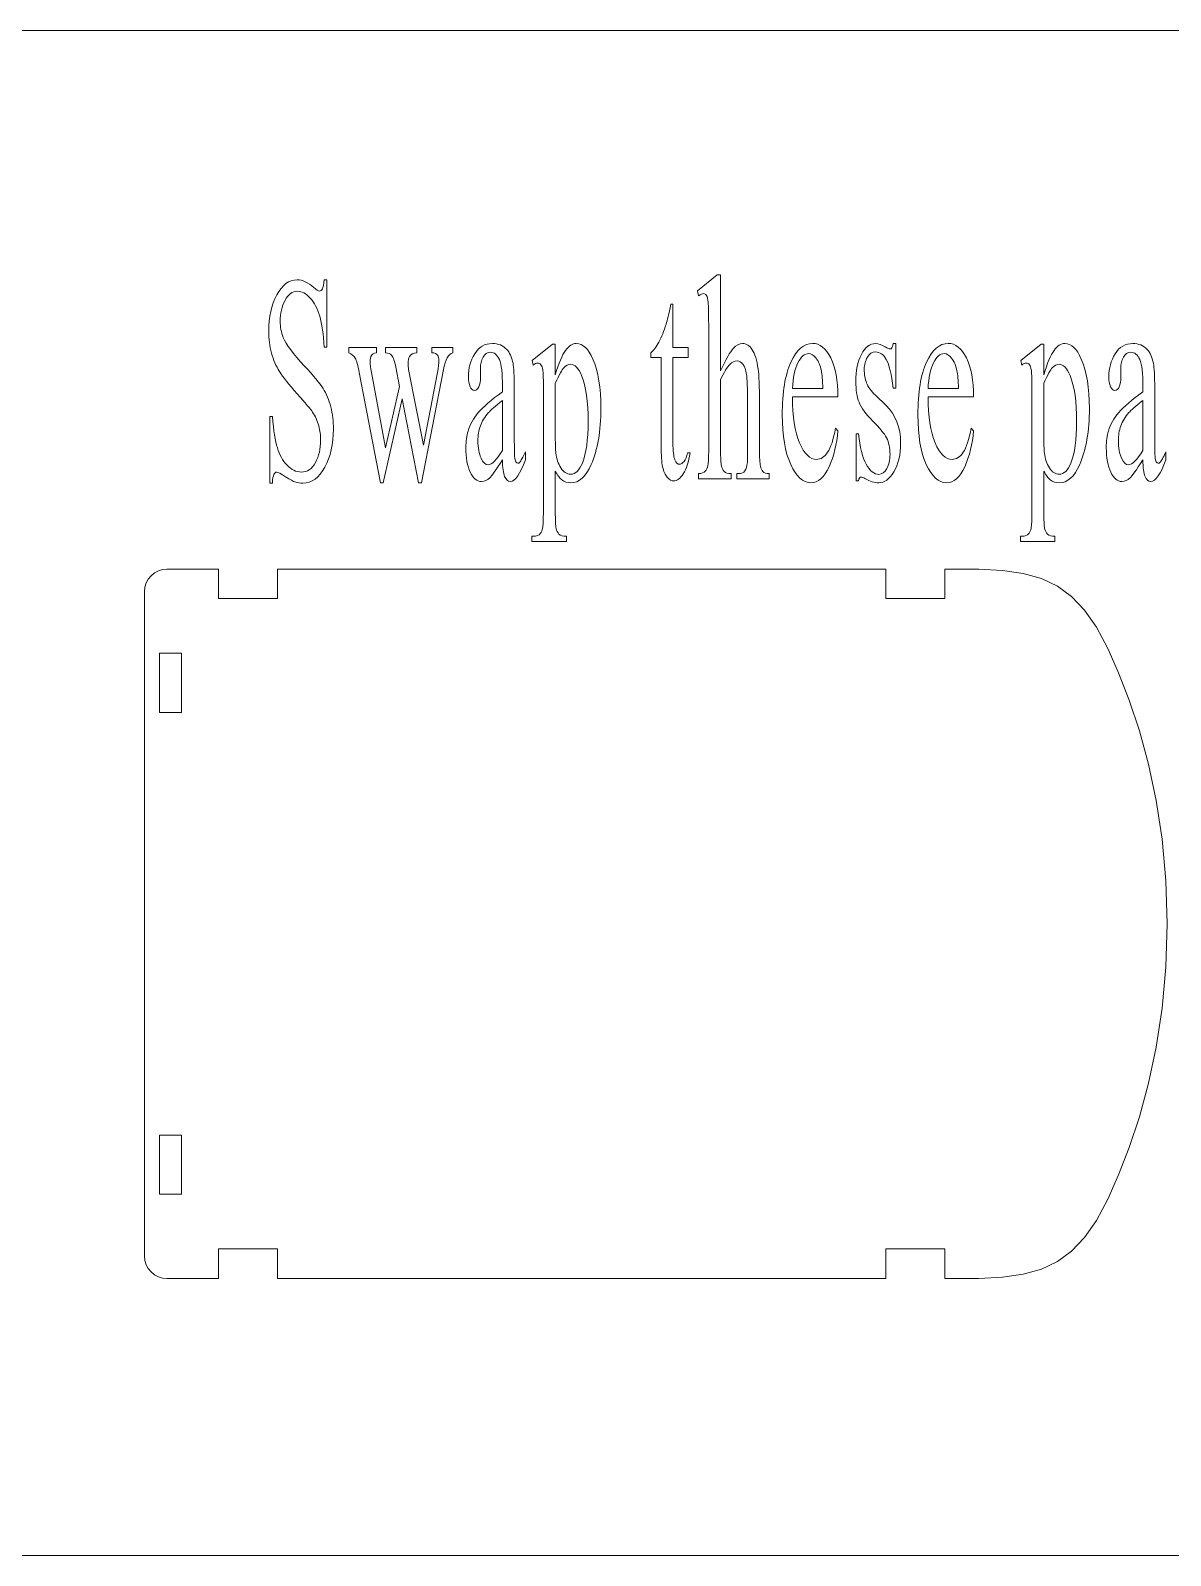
# Model space of a CAD drawing. Header units: millimetres. Extents: x -516 to 519, y -297 to 340.
# Drawn here: x 42.5 to 196.8, y 42.9 to 249.4 of the extents above; entities that cross this region are included whole.
import ezdxf

# ---------------------------------------------------------------- set-up
doc = ezdxf.new("R2010")
doc.units = ezdxf.units.MM
doc.header["$MEASUREMENT"] = 0
doc.layers.add('layer 1', color=7, linetype='Continuous')

msp = doc.modelspace()

# ---------------------------------------------------------------- linework, layer by layer
at = {"layer": 'layer 1', "color": 242, "lineweight": 18}
for points, knots in [([(-18.9439, 249.3798), (-18.9439, 249.3798), (506.06, 249.3798), (506.06, 249.3798), (506.06, 249.3798), (506.06, 42.8579), (506.06, 42.8579), (506.06, 42.8579), (-18.9439, 42.8579), (-18.9439, 42.8579), (-18.9439, 42.8579), (-18.9439, 249.3798), (-18.9439, 249.3798)], [0, 0, 0, 0, 0.25, 0.25, 0.25, 0.5, 0.5, 0.5, 0.75, 0.75, 0.75, 1, 1, 1, 1]), ([(75.2237, 197.1011), (75.3921, 195.2102), (75.6187, 193.7953), (75.9037, 192.8563), (76.1886, 191.9174), (76.6241, 191.137), (77.2102, 190.5154), (77.7962, 189.8937), (78.4389, 189.5829), (79.1383, 189.5829), (79.9477, 189.5829), (80.5872, 190.0103), (81.0567, 190.8651), (81.5262, 191.7198), (81.7609, 192.7301), (81.7609, 193.8957), (81.7609, 194.5432), (81.6719, 195.1973), (81.4938, 195.8578), (81.3157, 196.5183), (81.0389, 197.1335), (80.6633, 197.7033), (80.4107, 198.0919), (79.7211, 198.9175), (78.5943, 200.1803), (77.4675, 201.443), (76.6662, 202.45), (76.1902, 203.2012), (75.7143, 203.9523), (75.3532, 204.7812), (75.1072, 205.6878), (74.8611, 206.5944), (74.7381, 207.5917), (74.7381, 208.6796), (74.7381, 210.5705), (75.1007, 212.1991), (75.826, 213.5655), (76.5512, 214.9318), (77.474, 215.615), (78.5943, 215.615), (79.2937, 215.615), (80.0352, 215.2718), (80.8187, 214.5854), (81.1813, 214.2616), (81.4371, 214.0997), (81.5861, 214.0997), (81.7544, 214.0997), (81.892, 214.2001), (81.9989, 214.4008), (82.1057, 214.6015), (82.1916, 215.0063), (82.2563, 215.615)], [0, 0, 0, 0, 0.05882353, 0.05882353, 0.05882353, 0.11764706, 0.11764706, 0.11764706, 0.17647059, 0.17647059, 0.17647059, 0.23529412, 0.23529412, 0.23529412, 0.29411765, 0.29411765, 0.29411765, 0.35294118, 0.35294118, 0.35294118, 0.41176471, 0.41176471, 0.41176471, 0.47058824, 0.47058824, 0.47058824, 0.52941176, 0.52941176, 0.52941176, 0.58823529, 0.58823529, 0.58823529, 0.64705882, 0.64705882, 0.64705882, 0.70588235, 0.70588235, 0.70588235, 0.76470588, 0.76470588, 0.76470588, 0.82352941, 0.82352941, 0.82352941, 0.88235294, 0.88235294, 0.88235294, 0.94117647, 0.94117647, 0.94117647, 1, 1, 1, 1]), ([(82.6157, 215.615), (82.6157, 215.615), (82.6157, 206.5037), (82.6157, 206.5037), (82.6157, 206.5037), (82.2563, 206.5037), (82.2563, 206.5037)], [0, 0, 0, 0, 0.5, 0.5, 0.5, 1, 1, 1, 1]), ([(132.9393, 213.4392), (132.9393, 213.4392), (132.8033, 214.1191), (132.8033, 214.1191), (132.8033, 214.1191), (135.4648, 216.2949), (135.4648, 216.2949), (135.4648, 216.2949), (135.9116, 216.2949), (135.9116, 216.2949)], [0, 0, 0, 0, 0.33333333, 0.33333333, 0.33333333, 0.66666667, 0.66666667, 0.66666667, 1, 1, 1, 1]), ([(82.2563, 206.5037), (82.1397, 208.2522), (81.9309, 209.6445), (81.6298, 210.6806), (81.3287, 211.7167), (80.8996, 212.5391), (80.3427, 213.1478), (79.7858, 213.7565), (79.2095, 214.0608), (78.6138, 214.0608), (77.9403, 214.0608), (77.3834, 213.6496), (76.943, 212.8272), (76.5027, 212.0048), (76.2825, 211.0691), (76.2825, 210.0201), (76.2825, 209.2171), (76.4217, 208.4853), (76.7002, 207.8248), (77.1017, 206.8535), (78.0568, 205.5583), (79.5657, 203.9394), (80.796, 202.6184), (81.6362, 201.6049), (82.0863, 200.8991), (82.5364, 200.1932), (82.8828, 199.3611), (83.1256, 198.4027), (83.3685, 197.4443), (83.4899, 196.4406), (83.4899, 195.3915), (83.4899, 193.397), (83.103, 191.6778), (82.3291, 190.2337), (81.5553, 188.7896), (80.5597, 188.0676), (79.3422, 188.0676), (78.9602, 188.0676), (78.6008, 188.1259), (78.264, 188.2424), (78.0633, 188.3072), (77.6472, 188.5435), (77.0159, 188.9515), (76.3845, 189.3595), (75.9846, 189.5635), (75.8163, 189.5635), (75.6544, 189.5635), (75.5265, 189.4663), (75.4326, 189.2721), (75.3387, 189.0778), (75.2691, 188.6763), (75.2237, 188.0676)], [0, 0, 0, 0, 0.05882353, 0.05882353, 0.05882353, 0.11764706, 0.11764706, 0.11764706, 0.17647059, 0.17647059, 0.17647059, 0.23529412, 0.23529412, 0.23529412, 0.29411765, 0.29411765, 0.29411765, 0.35294118, 0.35294118, 0.35294118, 0.41176471, 0.41176471, 0.41176471, 0.47058824, 0.47058824, 0.47058824, 0.52941176, 0.52941176, 0.52941176, 0.58823529, 0.58823529, 0.58823529, 0.64705882, 0.64705882, 0.64705882, 0.70588235, 0.70588235, 0.70588235, 0.76470588, 0.76470588, 0.76470588, 0.82352941, 0.82352941, 0.82352941, 0.88235294, 0.88235294, 0.88235294, 0.94117647, 0.94117647, 0.94117647, 1, 1, 1, 1]), ([(134.2992, 208.7961), (134.2992, 210.8295), (134.2749, 212.0793), (134.2263, 212.5456), (134.1778, 213.0118), (134.1033, 213.3291), (134.0029, 213.4975), (133.9025, 213.6658), (133.7682, 213.75), (133.5998, 213.75), (133.4638, 213.75), (133.2436, 213.6464), (132.9393, 213.4392)], [0, 0, 0, 0, 0.25, 0.25, 0.25, 0.5, 0.5, 0.5, 0.75, 0.75, 0.75, 1, 1, 1, 1]), ([(126.4491, 205.7461), (126.8053, 206.031), (127.1696, 206.5135), (127.5419, 207.1934), (127.9142, 207.8734), (128.2461, 208.6796), (128.5375, 209.6121), (128.6865, 210.1042), (128.8937, 211.0043), (129.1592, 212.3124)], [0, 0, 0, 0, 0.33333333, 0.33333333, 0.33333333, 0.66666667, 0.66666667, 0.66666667, 1, 1, 1, 1]), ([(129.4603, 212.3124), (129.4603, 212.3124), (129.4603, 206.4649), (129.4603, 206.4649), (129.4603, 206.4649), (131.539, 206.4649), (131.539, 206.4649), (131.539, 206.4649), (131.539, 205.105), (131.539, 205.105), (131.539, 205.105), (129.4603, 205.105), (129.4603, 205.105), (129.4603, 205.105), (129.4603, 193.5654), (129.4603, 193.5654)], [0, 0, 0, 0, 0.2, 0.2, 0.2, 0.4, 0.4, 0.4, 0.6, 0.6, 0.6, 0.8, 0.8, 0.8, 1, 1, 1, 1]), ([(103.4056, 202.5018), (103.4056, 201.9061), (103.3296, 201.4463), (103.1774, 201.1225), (103.0252, 200.7987), (102.8261, 200.6368), (102.58, 200.6368), (102.3404, 200.6368), (102.1445, 200.8052), (101.9923, 201.1419), (101.8401, 201.4786), (101.7641, 201.9384), (101.7641, 202.5212), (101.7641, 203.6351), (102.049, 204.6582), (102.6189, 205.5907), (103.1887, 206.5232), (103.9885, 206.9894), (105.0181, 206.9894), (105.8081, 206.9894), (106.4557, 206.7239), (106.9608, 206.1929), (107.3428, 205.7914), (107.6245, 205.1633), (107.8059, 204.3085), (107.9224, 203.7516), (107.9807, 202.6119), (107.9807, 200.8894)], [0, 0, 0, 0, 0.11111111, 0.11111111, 0.11111111, 0.22222222, 0.22222222, 0.22222222, 0.33333333, 0.33333333, 0.33333333, 0.44444444, 0.44444444, 0.44444444, 0.55555556, 0.55555556, 0.55555556, 0.66666667, 0.66666667, 0.66666667, 0.77777778, 0.77777778, 0.77777778, 0.88888889, 0.88888889, 0.88888889, 1, 1, 1, 1]), ([(110.4203, 204.6971), (110.4203, 204.6971), (113.1595, 206.9117), (113.1595, 206.9117), (113.1595, 206.9117), (113.5287, 206.9117), (113.5287, 206.9117), (113.5287, 206.9117), (113.5287, 202.7544), (113.5287, 202.7544)], [0, 0, 0, 0, 0.33333333, 0.33333333, 0.33333333, 0.66666667, 0.66666667, 0.66666667, 1, 1, 1, 1]), ([(113.5287, 202.7544), (113.9884, 204.3215), (114.4498, 205.4191), (114.9128, 206.0472), (115.3758, 206.6754), (115.8631, 206.9894), (116.3747, 206.9894), (117.2683, 206.9894), (118.013, 206.2901), (118.6088, 204.8913), (119.3405, 203.1817), (119.7064, 200.9541), (119.7064, 198.2085), (119.7064, 195.139), (119.2661, 192.6005), (118.3854, 190.5931), (117.6601, 188.9483), (116.7471, 188.1259), (115.6462, 188.1259), (115.167, 188.1259), (114.7526, 188.2619), (114.4028, 188.5338), (114.1438, 188.7281), (113.8524, 189.1166), (113.5287, 189.6995)], [0, 0, 0, 0, 0.125, 0.125, 0.125, 0.25, 0.25, 0.25, 0.375, 0.375, 0.375, 0.5, 0.5, 0.5, 0.625, 0.625, 0.625, 0.75, 0.75, 0.75, 0.875, 0.875, 0.875, 1, 1, 1, 1]), ([(135.9116, 203.2789), (136.6304, 204.859), (137.2003, 205.8724), (137.6212, 206.3192), (138.0421, 206.766), (138.463, 206.9894), (138.8839, 206.9894), (139.389, 206.9894), (139.8229, 206.711), (140.1855, 206.1541), (140.5482, 205.5972), (140.8169, 204.723), (140.9917, 203.5314), (141.1148, 202.7026), (141.1763, 201.1872), (141.1763, 198.9855)], [0, 0, 0, 0, 0.2, 0.2, 0.2, 0.4, 0.4, 0.4, 0.6, 0.6, 0.6, 0.8, 0.8, 0.8, 1, 1, 1, 1]), ([(151.785, 195.1584), (151.649, 193.3841), (151.254, 191.7684), (150.5999, 190.3114), (149.9459, 188.8544), (149.1267, 188.1259), (148.1424, 188.1259), (147.0739, 188.1259), (146.1593, 188.958), (145.3984, 190.6222), (144.6375, 192.2865), (144.2571, 194.5238), (144.2571, 197.3342), (144.2571, 200.3778), (144.6472, 202.7511), (145.4275, 204.4542), (146.2078, 206.1573), (147.1873, 207.0089), (148.3659, 207.0089), (149.3631, 207.0089), (150.1823, 206.3516), (150.8233, 205.037), (151.4644, 203.7225), (151.785, 201.9643), (151.785, 199.7626)], [0, 0, 0, 0, 0.125, 0.125, 0.125, 0.25, 0.25, 0.25, 0.375, 0.375, 0.375, 0.5, 0.5, 0.5, 0.625, 0.625, 0.625, 0.75, 0.75, 0.75, 0.875, 0.875, 0.875, 1, 1, 1, 1]), ([(154.5743, 194.7505), (154.7556, 192.9373), (155.1021, 191.5709), (155.6136, 190.6514), (156.1252, 189.7318), (156.6983, 189.2721), (157.3329, 189.2721), (157.7798, 189.2721), (158.144, 189.5343), (158.4257, 190.0588), (158.7074, 190.5834), (158.8482, 191.2147), (158.8482, 191.953), (158.8482, 192.8466), (158.6912, 193.5978), (158.3771, 194.2065), (158.0631, 194.8152), (157.4365, 195.5858), (156.4976, 196.5183), (155.5586, 197.4508), (154.9434, 198.2926), (154.652, 199.0438), (154.3606, 199.782), (154.2149, 200.7145), (154.2149, 201.8413), (154.2149, 203.3048), (154.4658, 204.5287), (154.9677, 205.513), (155.4696, 206.4973), (156.1187, 206.9894), (156.9152, 206.9894), (157.265, 206.9894), (157.6891, 206.8405), (158.1877, 206.5426), (158.518, 206.3483), (158.7382, 206.2512), (158.8482, 206.2512), (158.9518, 206.2512), (159.0328, 206.2965), (159.0911, 206.3872), (159.1494, 206.4778), (159.2173, 206.6786), (159.2951, 206.9894)], [0, 0, 0, 0, 0.07142857, 0.07142857, 0.07142857, 0.14285714, 0.14285714, 0.14285714, 0.21428571, 0.21428571, 0.21428571, 0.28571429, 0.28571429, 0.28571429, 0.35714286, 0.35714286, 0.35714286, 0.42857143, 0.42857143, 0.42857143, 0.5, 0.5, 0.5, 0.57142857, 0.57142857, 0.57142857, 0.64285714, 0.64285714, 0.64285714, 0.71428571, 0.71428571, 0.71428571, 0.78571429, 0.78571429, 0.78571429, 0.85714286, 0.85714286, 0.85714286, 0.92857143, 0.92857143, 0.92857143, 1, 1, 1, 1]), ([(159.6156, 206.9894), (159.6156, 206.9894), (159.6156, 200.9282), (159.6156, 200.9282), (159.6156, 200.9282), (159.2951, 200.9282), (159.2951, 200.9282)], [0, 0, 0, 0, 0.5, 0.5, 0.5, 1, 1, 1, 1]), ([(170.1466, 195.1584), (170.0106, 193.3841), (169.6156, 191.7684), (168.9615, 190.3114), (168.3075, 188.8544), (167.4883, 188.1259), (166.504, 188.1259), (165.4355, 188.1259), (164.5209, 188.958), (163.7599, 190.6222), (162.9991, 192.2865), (162.6186, 194.5238), (162.6186, 197.3342), (162.6186, 200.3778), (163.0088, 202.7511), (163.7891, 204.4542), (164.5694, 206.1573), (165.5488, 207.0089), (166.7274, 207.0089), (167.7247, 207.0089), (168.5438, 206.3516), (169.1849, 205.037), (169.826, 203.7225), (170.1466, 201.9643), (170.1466, 199.7626)], [0, 0, 0, 0, 0.125, 0.125, 0.125, 0.25, 0.25, 0.25, 0.375, 0.375, 0.375, 0.5, 0.5, 0.5, 0.625, 0.625, 0.625, 0.75, 0.75, 0.75, 0.875, 0.875, 0.875, 1, 1, 1, 1]), ([(176.559, 204.6971), (176.559, 204.6971), (179.2982, 206.9117), (179.2982, 206.9117), (179.2982, 206.9117), (179.6673, 206.9117), (179.6673, 206.9117), (179.6673, 206.9117), (179.6673, 202.7544), (179.6673, 202.7544)], [0, 0, 0, 0, 0.33333333, 0.33333333, 0.33333333, 0.66666667, 0.66666667, 0.66666667, 1, 1, 1, 1]), ([(179.6673, 202.7544), (180.1271, 204.3215), (180.5885, 205.4191), (181.0515, 206.0472), (181.5145, 206.6754), (182.0018, 206.9894), (182.5134, 206.9894), (183.407, 206.9894), (184.1517, 206.2901), (184.7475, 204.8913), (185.4792, 203.1817), (185.8451, 200.9541), (185.8451, 198.2085), (185.8451, 195.139), (185.4048, 192.6005), (184.5241, 190.5931), (183.7988, 188.9483), (182.8857, 188.1259), (181.7849, 188.1259), (181.3057, 188.1259), (180.8912, 188.2619), (180.5416, 188.5338), (180.2825, 188.7281), (179.9911, 189.1166), (179.6673, 189.6995)], [0, 0, 0, 0, 0.125, 0.125, 0.125, 0.25, 0.25, 0.25, 0.375, 0.375, 0.375, 0.5, 0.5, 0.5, 0.625, 0.625, 0.625, 0.75, 0.75, 0.75, 0.875, 0.875, 0.875, 1, 1, 1, 1]), ([(190.1109, 202.5018), (190.1109, 201.9061), (190.0348, 201.4463), (189.8826, 201.1225), (189.7304, 200.7987), (189.5313, 200.6368), (189.2852, 200.6368), (189.0456, 200.6368), (188.8498, 200.8052), (188.6976, 201.1419), (188.5454, 201.4786), (188.4693, 201.9384), (188.4693, 202.5212), (188.4693, 203.6351), (188.7542, 204.6582), (189.3241, 205.5907), (189.8939, 206.5232), (190.6937, 206.9894), (191.7233, 206.9894), (192.5133, 206.9894), (193.1609, 206.7239), (193.666, 206.1929), (194.0481, 205.7914), (194.3298, 205.1633), (194.5111, 204.3085), (194.6277, 203.7516), (194.6859, 202.6119), (194.6859, 200.8894)], [0, 0, 0, 0, 0.11111111, 0.11111111, 0.11111111, 0.22222222, 0.22222222, 0.22222222, 0.33333333, 0.33333333, 0.33333333, 0.44444444, 0.44444444, 0.44444444, 0.55555556, 0.55555556, 0.55555556, 0.66666667, 0.66666667, 0.66666667, 0.77777778, 0.77777778, 0.77777778, 0.88888889, 0.88888889, 0.88888889, 1, 1, 1, 1]), ([(85.5798, 206.4649), (85.5798, 206.4649), (89.3098, 206.4649), (89.3098, 206.4649), (89.3098, 206.4649), (89.3098, 205.7461), (89.3098, 205.7461)], [0, 0, 0, 0, 0.5, 0.5, 0.5, 1, 1, 1, 1]), ([(86.9883, 203.0846), (86.8005, 204.0301), (86.6159, 204.6679), (86.4347, 204.9982), (86.2533, 205.3284), (85.9684, 205.5777), (85.5798, 205.7461)], [0, 0, 0, 0, 0.5, 0.5, 0.5, 1, 1, 1, 1]), ([(89.3098, 205.7461), (88.9666, 205.6943), (88.7416, 205.5713), (88.6348, 205.377), (88.5279, 205.1827), (88.4745, 204.9043), (88.4745, 204.5416), (88.4745, 204.1401), (88.5295, 203.6545), (88.6396, 203.0846)], [0, 0, 0, 0, 0.33333333, 0.33333333, 0.33333333, 0.66666667, 0.66666667, 0.66666667, 1, 1, 1, 1]), ([(90.5435, 205.7461), (90.5435, 205.7461), (90.5435, 206.4649), (90.5435, 206.4649), (90.5435, 206.4649), (94.7785, 206.4649), (94.7785, 206.4649), (94.7785, 206.4649), (94.7785, 205.7461), (94.7785, 205.7461)], [0, 0, 0, 0, 0.33333333, 0.33333333, 0.33333333, 0.66666667, 0.66666667, 0.66666667, 1, 1, 1, 1]), ([(91.9519, 203.8034), (91.7965, 204.5805), (91.5925, 205.118), (91.34, 205.4158), (91.1975, 205.5972), (90.932, 205.7072), (90.5435, 205.7461)], [0, 0, 0, 0, 0.5, 0.5, 0.5, 1, 1, 1, 1]), ([(94.7785, 205.7461), (94.3123, 205.7072), (93.982, 205.5389), (93.7877, 205.241), (93.6582, 205.0338), (93.5935, 204.7035), (93.5935, 204.2502), (93.5935, 203.9912), (93.6194, 203.7257), (93.6712, 203.4537)], [0, 0, 0, 0, 0.33333333, 0.33333333, 0.33333333, 0.66666667, 0.66666667, 0.66666667, 1, 1, 1, 1]), ([(96.8281, 205.7461), (96.8281, 205.7461), (96.8281, 206.4649), (96.8281, 206.4649), (96.8281, 206.4649), (99.6352, 206.4649), (99.6352, 206.4649), (99.6352, 206.4649), (99.6352, 205.7461), (99.6352, 205.7461)], [0, 0, 0, 0, 0.33333333, 0.33333333, 0.33333333, 0.66666667, 0.66666667, 0.66666667, 1, 1, 1, 1]), ([(97.5663, 203.0846), (97.6958, 203.784), (97.7606, 204.3409), (97.7606, 204.7553), (97.7606, 205.0014), (97.6974, 205.2216), (97.5711, 205.4158), (97.4449, 205.6101), (97.1972, 205.7202), (96.8281, 205.7461)], [0, 0, 0, 0, 0.33333333, 0.33333333, 0.33333333, 0.66666667, 0.66666667, 0.66666667, 1, 1, 1, 1]), ([(106.378, 201.1613), (106.378, 202.9357), (106.2371, 204.1531), (105.9554, 204.8136), (105.6737, 205.4741), (105.2642, 205.8044), (104.7267, 205.8044), (104.3187, 205.8044), (103.9949, 205.5842), (103.7553, 205.1439), (103.5092, 204.7035), (103.3862, 204.1984), (103.3862, 203.6286)], [0, 0, 0, 0, 0.25, 0.25, 0.25, 0.5, 0.5, 0.5, 0.75, 0.75, 0.75, 1, 1, 1, 1]), ([(127.8576, 193.138), (127.8576, 193.138), (127.8576, 205.105), (127.8576, 205.105), (127.8576, 205.105), (126.4491, 205.105), (126.4491, 205.105), (126.4491, 205.105), (126.4491, 205.7461), (126.4491, 205.7461)], [0, 0, 0, 0, 0.33333333, 0.33333333, 0.33333333, 0.66666667, 0.66666667, 0.66666667, 1, 1, 1, 1]), ([(139.5639, 198.9855), (139.5639, 200.9282), (139.5137, 202.2039), (139.4133, 202.8126), (139.3129, 203.4213), (139.1527, 203.8779), (138.9325, 204.1823), (138.7123, 204.4866), (138.4468, 204.6388), (138.136, 204.6388), (137.8187, 204.6388), (137.4884, 204.4704), (137.1452, 204.1337), (136.802, 203.7969), (136.3908, 203.117), (135.9116, 202.0938)], [0, 0, 0, 0, 0.2, 0.2, 0.2, 0.4, 0.4, 0.4, 0.6, 0.6, 0.6, 0.8, 0.8, 0.8, 1, 1, 1, 1]), ([(149.7549, 200.8894), (149.7225, 202.0291), (149.6545, 202.8321), (149.5509, 203.2983), (149.389, 204.0236), (149.1478, 204.5935), (148.8272, 205.0079), (148.5067, 205.4223), (148.1716, 205.6296), (147.8219, 205.6296), (147.2844, 205.6296), (146.8036, 205.2119), (146.3794, 204.3765), (145.9553, 203.5412), (145.7076, 202.3788), (145.6363, 200.8894)], [0, 0, 0, 0, 0.2, 0.2, 0.2, 0.4, 0.4, 0.4, 0.6, 0.6, 0.6, 0.8, 0.8, 0.8, 1, 1, 1, 1]), ([(159.2951, 200.9282), (159.049, 202.8321), (158.7333, 204.1272), (158.348, 204.8136), (157.9627, 205.5), (157.4722, 205.8432), (156.8764, 205.8432), (156.4231, 205.8432), (156.0572, 205.6036), (155.7788, 205.1245), (155.5003, 204.6452), (155.3611, 204.1142), (155.3611, 203.5314), (155.3611, 202.8062), (155.4647, 202.1845), (155.6719, 201.6665), (155.8727, 201.1355), (156.2806, 200.5721), (156.8958, 199.9763)], [0, 0, 0, 0, 0.16666667, 0.16666667, 0.16666667, 0.33333333, 0.33333333, 0.33333333, 0.5, 0.5, 0.5, 0.66666667, 0.66666667, 0.66666667, 0.83333333, 0.83333333, 0.83333333, 1, 1, 1, 1]), ([(168.1164, 200.8894), (168.0841, 202.0291), (168.0161, 202.8321), (167.9125, 203.2983), (167.7506, 204.0236), (167.5093, 204.5935), (167.1888, 205.0079), (166.8683, 205.4223), (166.5332, 205.6296), (166.1835, 205.6296), (165.646, 205.6296), (165.1652, 205.2119), (164.741, 204.3765), (164.3168, 203.5412), (164.0692, 202.3788), (163.9979, 200.8894)], [0, 0, 0, 0, 0.2, 0.2, 0.2, 0.4, 0.4, 0.4, 0.6, 0.6, 0.6, 0.8, 0.8, 0.8, 1, 1, 1, 1]), ([(193.0832, 201.1613), (193.0832, 202.9357), (192.9424, 204.1531), (192.6607, 204.8136), (192.379, 205.4741), (191.9694, 205.8044), (191.4319, 205.8044), (191.024, 205.8044), (190.7001, 205.5842), (190.4606, 205.1439), (190.2145, 204.7035), (190.0915, 204.1984), (190.0915, 203.6286)], [0, 0, 0, 0, 0.25, 0.25, 0.25, 0.5, 0.5, 0.5, 0.75, 0.75, 0.75, 1, 1, 1, 1]), ([(98.3919, 203.4537), (98.3919, 203.4537), (95.4196, 188.1259), (95.4196, 188.1259), (95.4196, 188.1259), (95.0214, 188.1259), (95.0214, 188.1259), (95.0214, 188.1259), (92.797, 199.4906), (92.797, 199.4906), (92.797, 199.4906), (90.2035, 188.1259), (90.2035, 188.1259), (90.2035, 188.1259), (89.8441, 188.1259), (89.8441, 188.1259), (89.8441, 188.1259), (86.9883, 203.0846), (86.9883, 203.0846)], [0, 0, 0, 0, 0.16666667, 0.16666667, 0.16666667, 0.33333333, 0.33333333, 0.33333333, 0.5, 0.5, 0.5, 0.66666667, 0.66666667, 0.66666667, 0.83333333, 0.83333333, 0.83333333, 1, 1, 1, 1]), ([(88.6396, 203.0846), (88.6396, 203.0846), (90.5435, 192.8466), (90.5435, 192.8466), (90.5435, 192.8466), (92.457, 201.1808), (92.457, 201.1808), (92.457, 201.1808), (91.9519, 203.8034), (91.9519, 203.8034)], [0, 0, 0, 0, 0.33333333, 0.33333333, 0.33333333, 0.66666667, 0.66666667, 0.66666667, 1, 1, 1, 1]), ([(93.6712, 203.4537), (93.6712, 203.4537), (95.6916, 193.2351), (95.6916, 193.2351), (95.6916, 193.2351), (97.5663, 203.0846), (97.5663, 203.0846)], [0, 0, 0, 0, 0.5, 0.5, 0.5, 1, 1, 1, 1]), ([(111.9162, 201.2196), (111.9162, 202.3723), (111.8903, 203.1041), (111.8385, 203.4149), (111.7867, 203.7257), (111.7041, 203.9588), (111.5908, 204.1142), (111.4775, 204.2697), (111.3237, 204.3474), (111.1294, 204.3474), (110.974, 204.3474), (110.7765, 204.2567), (110.5369, 204.0754)], [0, 0, 0, 0, 0.25, 0.25, 0.25, 0.5, 0.5, 0.5, 0.75, 0.75, 0.75, 1, 1, 1, 1]), ([(113.5287, 194.9641), (113.5287, 193.5266), (113.5578, 192.5811), (113.6161, 192.1278), (113.7067, 191.3766), (113.9285, 190.7161), (114.2815, 190.1462), (114.6344, 189.5764), (115.0796, 189.2915), (115.617, 189.2915), (116.2646, 189.2915), (116.7891, 189.7966), (117.1906, 190.8068), (117.7151, 192.1278), (117.9774, 193.9863), (117.9774, 196.3823), (117.9774, 199.1021), (117.6795, 201.1937), (117.0838, 202.6572), (116.6693, 203.6674), (116.1772, 204.1725), (115.6073, 204.1725), (115.2965, 204.1725), (114.9889, 204.0171), (114.6845, 203.7063), (114.4514, 203.4732), (114.0661, 202.7738), (113.5287, 201.6082)], [0, 0, 0, 0, 0.11111111, 0.11111111, 0.11111111, 0.22222222, 0.22222222, 0.22222222, 0.33333333, 0.33333333, 0.33333333, 0.44444444, 0.44444444, 0.44444444, 0.55555556, 0.55555556, 0.55555556, 0.66666667, 0.66666667, 0.66666667, 0.77777778, 0.77777778, 0.77777778, 0.88888889, 0.88888889, 0.88888889, 1, 1, 1, 1]), ([(178.0549, 201.2196), (178.0549, 202.3723), (178.029, 203.1041), (177.9772, 203.4149), (177.9254, 203.7257), (177.8428, 203.9588), (177.7295, 204.1142), (177.6162, 204.2697), (177.4624, 204.3474), (177.2681, 204.3474), (177.1127, 204.3474), (176.9152, 204.2567), (176.6756, 204.0754)], [0, 0, 0, 0, 0.25, 0.25, 0.25, 0.5, 0.5, 0.5, 0.75, 0.75, 0.75, 1, 1, 1, 1]), ([(179.6673, 194.9641), (179.6673, 193.5266), (179.6965, 192.5811), (179.7548, 192.1278), (179.8454, 191.3766), (180.0672, 190.7161), (180.4201, 190.1462), (180.773, 189.5764), (181.2182, 189.2915), (181.7557, 189.2915), (182.4033, 189.2915), (182.9278, 189.7966), (183.3293, 190.8068), (183.8539, 192.1278), (184.1161, 193.9863), (184.1161, 196.3823), (184.1161, 199.1021), (183.8182, 201.1937), (183.2225, 202.6572), (182.808, 203.6674), (182.3159, 204.1725), (181.746, 204.1725), (181.4352, 204.1725), (181.1276, 204.0171), (180.8232, 203.7063), (180.5901, 203.4732), (180.2048, 202.7738), (179.6673, 201.6082)], [0, 0, 0, 0, 0.11111111, 0.11111111, 0.11111111, 0.22222222, 0.22222222, 0.22222222, 0.33333333, 0.33333333, 0.33333333, 0.44444444, 0.44444444, 0.44444444, 0.55555556, 0.55555556, 0.55555556, 0.66666667, 0.66666667, 0.66666667, 0.77777778, 0.77777778, 0.77777778, 0.88888889, 0.88888889, 0.88888889, 1, 1, 1, 1]), ([(106.378, 191.2342), (105.4649, 189.8225), (104.8918, 189.0065), (104.6587, 188.7864), (104.309, 188.4626), (103.9366, 188.3007), (103.5416, 188.3007), (102.9265, 188.3007), (102.4197, 188.7216), (102.0215, 189.5635), (101.6232, 190.4053), (101.4241, 191.5126), (101.4241, 192.8855), (101.4241, 193.7532), (101.5212, 194.5044), (101.7155, 195.139), (101.981, 196.0197), (102.4424, 196.8486), (103.0997, 197.6256), (103.757, 198.4027), (104.8497, 199.3482), (106.378, 200.462)], [0, 0, 0, 0, 0.14285714, 0.14285714, 0.14285714, 0.28571429, 0.28571429, 0.28571429, 0.42857143, 0.42857143, 0.42857143, 0.57142857, 0.57142857, 0.57142857, 0.71428571, 0.71428571, 0.71428571, 0.85714286, 0.85714286, 0.85714286, 1, 1, 1, 1]), ([(193.0832, 191.2342), (192.1701, 189.8225), (191.597, 189.0065), (191.3639, 188.7864), (191.0142, 188.4626), (190.6419, 188.3007), (190.2469, 188.3007), (189.6317, 188.3007), (189.125, 188.7216), (188.7267, 189.5635), (188.3285, 190.4053), (188.1293, 191.5126), (188.1293, 192.8855), (188.1293, 193.7532), (188.2265, 194.5044), (188.4207, 195.139), (188.6862, 196.0197), (189.1476, 196.8486), (189.8049, 197.6256), (190.4622, 198.4027), (191.555, 199.3482), (193.0832, 200.462)], [0, 0, 0, 0, 0.14285714, 0.14285714, 0.14285714, 0.28571429, 0.28571429, 0.28571429, 0.42857143, 0.42857143, 0.42857143, 0.57142857, 0.57142857, 0.57142857, 0.71428571, 0.71428571, 0.71428571, 0.85714286, 0.85714286, 0.85714286, 1, 1, 1, 1]), ([(106.378, 199.2769), (105.4001, 198.4999), (104.7688, 197.9494), (104.4838, 197.6256), (103.9723, 197.0558), (103.6064, 196.46), (103.3862, 195.8384), (103.1661, 195.2167), (103.056, 194.5367), (103.056, 193.7985), (103.056, 192.866), (103.1952, 192.0922), (103.4736, 191.477), (103.7521, 190.8618), (104.0726, 190.5542), (104.4353, 190.5542), (104.9274, 190.5542), (105.575, 191.2018), (106.378, 192.4969)], [0, 0, 0, 0, 0.16666667, 0.16666667, 0.16666667, 0.33333333, 0.33333333, 0.33333333, 0.5, 0.5, 0.5, 0.66666667, 0.66666667, 0.66666667, 0.83333333, 0.83333333, 0.83333333, 1, 1, 1, 1]), ([(145.6363, 199.7626), (145.6299, 197.1205), (145.9504, 195.0483), (146.598, 193.546), (147.2455, 192.0436), (148.0064, 191.2925), (148.8807, 191.2925), (149.4635, 191.2925), (149.9702, 191.613), (150.4008, 192.2541), (150.8315, 192.8952), (151.1925, 193.9928), (151.4839, 195.547)], [0, 0, 0, 0, 0.25, 0.25, 0.25, 0.5, 0.5, 0.5, 0.75, 0.75, 0.75, 1, 1, 1, 1]), ([(158.314, 198.597), (159.6286, 197.3148), (160.2858, 195.6247), (160.2858, 193.5266), (160.2858, 191.9076), (159.9799, 190.6028), (159.3679, 189.612), (158.756, 188.6213), (158.0712, 188.1259), (157.3135, 188.1259), (156.7696, 188.1259), (156.1479, 188.3201), (155.4485, 188.7087), (155.2348, 188.8382), (155.06, 188.9029), (154.924, 188.9029), (154.7751, 188.9029), (154.6585, 188.7346), (154.5743, 188.3978)], [0, 0, 0, 0, 0.16666667, 0.16666667, 0.16666667, 0.33333333, 0.33333333, 0.33333333, 0.5, 0.5, 0.5, 0.66666667, 0.66666667, 0.66666667, 0.83333333, 0.83333333, 0.83333333, 1, 1, 1, 1]), ([(163.9979, 199.7626), (163.9915, 197.1205), (164.312, 195.0483), (164.9596, 193.546), (165.6071, 192.0436), (166.368, 191.2925), (167.2423, 191.2925), (167.825, 191.2925), (168.3318, 191.613), (168.7624, 192.2541), (169.193, 192.8952), (169.554, 193.9928), (169.8454, 195.547)], [0, 0, 0, 0, 0.25, 0.25, 0.25, 0.5, 0.5, 0.5, 0.75, 0.75, 0.75, 1, 1, 1, 1]), ([(193.0832, 199.2769), (192.1054, 198.4999), (191.474, 197.9494), (191.1891, 197.6256), (190.6775, 197.0558), (190.3116, 196.46), (190.0915, 195.8384), (189.8713, 195.2167), (189.7612, 194.5367), (189.7612, 193.7985), (189.7612, 192.866), (189.9004, 192.0922), (190.1789, 191.477), (190.4573, 190.8618), (190.7779, 190.5542), (191.1405, 190.5542), (191.6326, 190.5542), (192.2802, 191.2018), (193.0832, 192.4969)], [0, 0, 0, 0, 0.16666667, 0.16666667, 0.16666667, 0.33333333, 0.33333333, 0.33333333, 0.5, 0.5, 0.5, 0.66666667, 0.66666667, 0.66666667, 0.83333333, 0.83333333, 0.83333333, 1, 1, 1, 1]), ([(75.2237, 188.0676), (75.2237, 188.0676), (74.8643, 188.0676), (74.8643, 188.0676), (74.8643, 188.0676), (74.8643, 197.1011), (74.8643, 197.1011), (74.8643, 197.1011), (75.2237, 197.1011), (75.2237, 197.1011)], [0, 0, 0, 0, 0.33333333, 0.33333333, 0.33333333, 0.66666667, 0.66666667, 0.66666667, 1, 1, 1, 1]), ([(107.9807, 194.8476), (107.9807, 193.151), (107.9969, 192.1116), (108.0292, 191.7296), (108.0616, 191.3475), (108.1151, 191.0917), (108.1895, 190.9622), (108.264, 190.8327), (108.3498, 190.7679), (108.4469, 190.7679), (108.5505, 190.7679), (108.6412, 190.8132), (108.7189, 190.9039), (108.8549, 191.0723), (109.1172, 191.545), (109.5057, 192.3221)], [0, 0, 0, 0, 0.2, 0.2, 0.2, 0.4, 0.4, 0.4, 0.6, 0.6, 0.6, 0.8, 0.8, 0.8, 1, 1, 1, 1]), ([(154.5743, 188.3978), (154.5743, 188.3978), (154.2538, 188.3978), (154.2538, 188.3978), (154.2538, 188.3978), (154.2538, 194.7505), (154.2538, 194.7505), (154.2538, 194.7505), (154.5743, 194.7505), (154.5743, 194.7505)], [0, 0, 0, 0, 0.33333333, 0.33333333, 0.33333333, 0.66666667, 0.66666667, 0.66666667, 1, 1, 1, 1]), ([(194.6859, 194.8476), (194.6859, 193.151), (194.7021, 192.1116), (194.7345, 191.7296), (194.7669, 191.3475), (194.8203, 191.0917), (194.8948, 190.9622), (194.9692, 190.8327), (195.055, 190.7679), (195.1522, 190.7679), (195.2558, 190.7679), (195.3464, 190.8132), (195.4242, 190.9039), (195.5601, 191.0723), (195.8224, 191.545), (196.211, 192.3221)], [0, 0, 0, 0, 0.2, 0.2, 0.2, 0.4, 0.4, 0.4, 0.6, 0.6, 0.6, 0.8, 0.8, 0.8, 1, 1, 1, 1]), ([(131.811, 192.2055), (131.5843, 190.9363), (131.2638, 189.9811), (130.8493, 189.34), (130.4349, 188.6989), (130.0075, 188.3784), (129.5671, 188.3784), (129.2693, 188.3784), (128.9779, 188.5435), (128.693, 188.8738), (128.408, 189.204), (128.1975, 189.6768), (128.0616, 190.2919), (127.9256, 190.9072), (127.8576, 191.8558), (127.8576, 193.138)], [0, 0, 0, 0, 0.2, 0.2, 0.2, 0.4, 0.4, 0.4, 0.6, 0.6, 0.6, 0.8, 0.8, 0.8, 1, 1, 1, 1]), ([(129.4603, 193.5654), (129.4603, 192.4127), (129.5429, 191.6357), (129.708, 191.2342), (129.8731, 190.8327), (130.0852, 190.6319), (130.3442, 190.6319), (130.5579, 190.6319), (130.7651, 190.7647), (130.9659, 191.0302), (131.1666, 191.2957), (131.3221, 191.6875), (131.4321, 192.2055)], [0, 0, 0, 0, 0.25, 0.25, 0.25, 0.5, 0.5, 0.5, 0.75, 0.75, 0.75, 1, 1, 1, 1]), ([(132.9393, 189.3692), (133.3343, 189.3692), (133.6451, 189.4922), (133.8718, 189.7383), (134.0013, 189.8678), (134.1049, 190.1139), (134.1826, 190.4765), (134.2603, 190.8391), (134.2992, 191.5774), (134.2992, 192.6912)], [0, 0, 0, 0, 0.33333333, 0.33333333, 0.33333333, 0.66666667, 0.66666667, 0.66666667, 1, 1, 1, 1]), ([(135.9116, 192.6912), (135.9116, 191.4738), (135.9456, 190.7161), (136.0136, 190.4182), (136.0816, 190.1204), (136.2079, 189.871), (136.3924, 189.6703), (136.577, 189.4696), (136.8959, 189.3692), (137.3492, 189.3692)], [0, 0, 0, 0, 0.33333333, 0.33333333, 0.33333333, 0.66666667, 0.66666667, 0.66666667, 1, 1, 1, 1]), ([(138.3303, 189.3692), (138.7447, 189.3692), (139.0329, 189.4954), (139.1948, 189.748), (139.3567, 190.0006), (139.47, 190.3729), (139.5347, 190.8651), (139.5542, 191.0723), (139.5639, 191.681), (139.5639, 192.6912)], [0, 0, 0, 0, 0.33333333, 0.33333333, 0.33333333, 0.66666667, 0.66666667, 0.66666667, 1, 1, 1, 1]), ([(141.1763, 192.6912), (141.1763, 191.5644), (141.2216, 190.7938), (141.3123, 190.3794), (141.377, 190.0686), (141.4871, 189.8225), (141.6425, 189.6412), (141.798, 189.4598), (142.0829, 189.3692), (142.4974, 189.3692)], [0, 0, 0, 0, 0.33333333, 0.33333333, 0.33333333, 0.66666667, 0.66666667, 0.66666667, 1, 1, 1, 1]), ([(109.5057, 191.2342), (108.7804, 189.2915), (108.0876, 188.3201), (107.427, 188.3201), (107.1097, 188.3201), (106.8572, 188.5403), (106.6694, 188.9806), (106.4816, 189.421), (106.3845, 190.1722), (106.378, 191.2342)], [0, 0, 0, 0, 0.33333333, 0.33333333, 0.33333333, 0.66666667, 0.66666667, 0.66666667, 1, 1, 1, 1]), ([(196.211, 191.2342), (195.4857, 189.2915), (194.7928, 188.3201), (194.1322, 188.3201), (193.815, 188.3201), (193.5624, 188.5403), (193.3746, 188.9806), (193.1868, 189.421), (193.0897, 190.1722), (193.0832, 191.2342)], [0, 0, 0, 0, 0.33333333, 0.33333333, 0.33333333, 0.66666667, 0.66666667, 0.66666667, 1, 1, 1, 1]), ([(137.3492, 189.3692), (137.3492, 189.3692), (137.3492, 188.6698), (137.3492, 188.6698), (137.3492, 188.6698), (132.9393, 188.6698), (132.9393, 188.6698), (132.9393, 188.6698), (132.9393, 189.3692), (132.9393, 189.3692)], [0, 0, 0, 0, 0.33333333, 0.33333333, 0.33333333, 0.66666667, 0.66666667, 0.66666667, 1, 1, 1, 1]), ([(142.4974, 189.3692), (142.4974, 189.3692), (142.4974, 188.6698), (142.4974, 188.6698), (142.4974, 188.6698), (138.1263, 188.6698), (138.1263, 188.6698), (138.1263, 188.6698), (138.1263, 189.3692), (138.1263, 189.3692), (138.1263, 189.3692), (138.3303, 189.3692), (138.3303, 189.3692)], [0, 0, 0, 0, 0.25, 0.25, 0.25, 0.5, 0.5, 0.5, 0.75, 0.75, 0.75, 1, 1, 1, 1]), ([(110.6146, 180.8796), (110.9708, 180.8666), (111.2751, 181.0026), (111.5277, 181.2876), (111.6507, 181.43), (111.7462, 181.6599), (111.8142, 181.9772), (111.8822, 182.2945), (111.9162, 183.1007), (111.9162, 184.3959)], [0, 0, 0, 0, 0.33333333, 0.33333333, 0.33333333, 0.66666667, 0.66666667, 0.66666667, 1, 1, 1, 1]), ([(113.5287, 184.2793), (113.5287, 183.0619), (113.5659, 182.2881), (113.6404, 181.9578), (113.7148, 181.6275), (113.8443, 181.3653), (114.0289, 181.171), (114.2134, 180.9767), (114.5485, 180.8796), (115.0342, 180.8796)], [0, 0, 0, 0, 0.33333333, 0.33333333, 0.33333333, 0.66666667, 0.66666667, 0.66666667, 1, 1, 1, 1]), ([(176.7533, 180.8796), (177.1094, 180.8666), (177.4138, 181.0026), (177.6663, 181.2876), (177.7894, 181.43), (177.8849, 181.6599), (177.9529, 181.9772), (178.0209, 182.2945), (178.0549, 183.1007), (178.0549, 184.3959)], [0, 0, 0, 0, 0.33333333, 0.33333333, 0.33333333, 0.66666667, 0.66666667, 0.66666667, 1, 1, 1, 1]), ([(179.6673, 184.2793), (179.6673, 183.0619), (179.7046, 182.2881), (179.779, 181.9578), (179.8535, 181.6275), (179.983, 181.3653), (180.1676, 181.171), (180.3521, 180.9767), (180.6872, 180.8796), (181.1729, 180.8796)], [0, 0, 0, 0, 0.33333333, 0.33333333, 0.33333333, 0.66666667, 0.66666667, 0.66666667, 1, 1, 1, 1]), ([(115.0342, 180.8796), (115.0342, 180.8796), (115.0342, 180.1608), (115.0342, 180.1608), (115.0342, 180.1608), (110.3718, 180.1608), (110.3718, 180.1608), (110.3718, 180.1608), (110.3718, 180.8796), (110.3718, 180.8796), (110.3718, 180.8796), (110.6146, 180.8796), (110.6146, 180.8796)], [0, 0, 0, 0, 0.25, 0.25, 0.25, 0.5, 0.5, 0.5, 0.75, 0.75, 0.75, 1, 1, 1, 1]), ([(181.1729, 180.8796), (181.1729, 180.8796), (181.1729, 180.1608), (181.1729, 180.1608), (181.1729, 180.1608), (176.5105, 180.1608), (176.5105, 180.1608), (176.5105, 180.1608), (176.5105, 180.8796), (176.5105, 180.8796), (176.5105, 180.8796), (176.7533, 180.8796), (176.7533, 180.8796)], [0, 0, 0, 0, 0.25, 0.25, 0.25, 0.5, 0.5, 0.5, 0.75, 0.75, 0.75, 1, 1, 1, 1])]:
    msp.add_open_spline(points, degree=3, knots=knots, dxfattribs=at)
for points in [[(82.2563, 215.615), (82.2563, 215.615), (82.6157, 215.615), (82.6157, 215.615)], [(135.9116, 216.2949), (135.9116, 216.2949), (135.9116, 203.2789), (135.9116, 203.2789)], [(129.1592, 212.3124), (129.1592, 212.3124), (129.4603, 212.3124), (129.4603, 212.3124)], [(134.2992, 192.6912), (134.2992, 192.6912), (134.2992, 208.7961), (134.2992, 208.7961)], [(159.2951, 206.9894), (159.2951, 206.9894), (159.6156, 206.9894), (159.6156, 206.9894)], [(85.5798, 205.7461), (85.5798, 205.7461), (85.5798, 206.4649), (85.5798, 206.4649)], [(99.6352, 205.7461), (99.0719, 205.5777), (98.6575, 204.8136), (98.3919, 203.4537)], [(110.5369, 204.0754), (110.5369, 204.0754), (110.4203, 204.6971), (110.4203, 204.6971)], [(176.6756, 204.0754), (176.6756, 204.0754), (176.559, 204.6971), (176.559, 204.6971)], [(103.3862, 203.6286), (103.3862, 203.6286), (103.4056, 202.5018), (103.4056, 202.5018)], [(190.0915, 203.6286), (190.0915, 203.6286), (190.1109, 202.5018), (190.1109, 202.5018)], [(106.378, 200.462), (106.378, 200.462), (106.378, 201.1613), (106.378, 201.1613)], [(107.9807, 200.8894), (107.9807, 200.8894), (107.9807, 194.8476), (107.9807, 194.8476)], [(111.9162, 184.3959), (111.9162, 184.3959), (111.9162, 201.2196), (111.9162, 201.2196)], [(113.5287, 201.6082), (113.5287, 201.6082), (113.5287, 194.9641), (113.5287, 194.9641)], [(135.9116, 202.0938), (135.9116, 202.0938), (135.9116, 192.6912), (135.9116, 192.6912)], [(145.6363, 200.8894), (145.6363, 200.8894), (149.7549, 200.8894), (149.7549, 200.8894)], [(163.9979, 200.8894), (163.9979, 200.8894), (168.1164, 200.8894), (168.1164, 200.8894)], [(178.0549, 184.3959), (178.0549, 184.3959), (178.0549, 201.2196), (178.0549, 201.2196)], [(179.6673, 201.6082), (179.6673, 201.6082), (179.6673, 194.9641), (179.6673, 194.9641)], [(193.0832, 200.462), (193.0832, 200.462), (193.0832, 201.1613), (193.0832, 201.1613)], [(194.6859, 200.8894), (194.6859, 200.8894), (194.6859, 194.8476), (194.6859, 194.8476)], [(106.378, 192.4969), (106.378, 192.4969), (106.378, 199.2769), (106.378, 199.2769)], [(139.5639, 192.6912), (139.5639, 192.6912), (139.5639, 198.9855), (139.5639, 198.9855)], [(141.1763, 198.9855), (141.1763, 198.9855), (141.1763, 192.6912), (141.1763, 192.6912)], [(151.785, 199.7626), (151.785, 199.7626), (145.6363, 199.7626), (145.6363, 199.7626)], [(156.8958, 199.9763), (156.8958, 199.9763), (158.314, 198.597), (158.314, 198.597)], [(170.1466, 199.7626), (170.1466, 199.7626), (163.9979, 199.7626), (163.9979, 199.7626)], [(193.0832, 192.4969), (193.0832, 192.4969), (193.0832, 199.2769), (193.0832, 199.2769)], [(151.4839, 195.547), (151.4839, 195.547), (151.785, 195.1584), (151.785, 195.1584)], [(169.8454, 195.547), (169.8454, 195.547), (170.1466, 195.1584), (170.1466, 195.1584)], [(109.5057, 192.3221), (109.5057, 192.3221), (109.5057, 191.2342), (109.5057, 191.2342)], [(131.4321, 192.2055), (131.4321, 192.2055), (131.811, 192.2055), (131.811, 192.2055)], [(196.211, 192.3221), (196.211, 192.3221), (196.211, 191.2342), (196.211, 191.2342)], [(113.5287, 189.6995), (113.5287, 189.6995), (113.5287, 184.2793), (113.5287, 184.2793)], [(179.6673, 189.6995), (179.6673, 189.6995), (179.6673, 184.2793), (179.6673, 184.2793)]]:
    msp.add_open_spline(points, degree=3, dxfattribs=at)
at = {"layer": 'layer 1', "color": 250, "lineweight": 18}
for points, knots in [([(181.5083, 82.6786), (181.5083, 82.6786), (179.3389, 81.6552), (179.3389, 81.6552), (179.3389, 81.6552), (176.8792, 80.9641), (176.8792, 80.9641), (176.8792, 80.9641), (174.0776, 80.5557), (174.0776, 80.5557), (174.0776, 80.5557), (170.8815, 80.3797), (170.8815, 80.3797), (170.8815, 80.3797), (166.2911, 80.3797), (166.2911, 80.3797), (166.2911, 80.3797), (166.2911, 84.3702), (166.2911, 84.3702), (166.2911, 84.3702), (158.2869, 84.3702), (158.2869, 84.3702), (158.2869, 84.3702), (158.2869, 80.3797), (158.2869, 80.3797), (158.2869, 80.3797), (75.9305, 80.3797), (75.9305, 80.3797), (75.9305, 80.3797), (75.9305, 84.3702), (75.9305, 84.3702), (75.9305, 84.3702), (67.9262, 84.3702), (67.9262, 84.3702), (67.9262, 84.3702), (67.9262, 80.3797), (67.9262, 80.3797), (67.9262, 80.3797), (60.945, 80.3797), (60.945, 80.3797), (60.945, 80.3797), (60.3556, 80.4376), (60.3556, 80.4376), (60.3556, 80.4376), (59.7882, 80.6081), (59.7882, 80.6081), (59.7882, 80.6081), (59.266, 80.886), (59.266, 80.886), (59.266, 80.886), (58.8078, 81.2589), (58.8078, 81.2589), (58.8078, 81.2589), (58.4317, 81.7137), (58.4317, 81.7137), (58.4317, 81.7137), (58.1523, 82.2326), (58.1523, 82.2326), (58.1523, 82.2326), (57.9801, 82.7957), (57.9801, 82.7957), (57.9801, 82.7957), (57.9221, 83.3812), (57.9221, 83.3812), (57.9221, 83.3812), (57.9221, 173.4278), (57.9221, 173.4278), (57.9221, 173.4278), (57.9801, 174.0134), (57.9801, 174.0134), (57.9801, 174.0134), (58.1523, 174.5766), (58.1523, 174.5766), (58.1523, 174.5766), (58.4317, 175.0954), (58.4317, 175.0954), (58.4317, 175.0954), (58.8078, 175.5503), (58.8078, 175.5503), (58.8078, 175.5503), (59.266, 175.9236), (59.266, 175.9236), (59.266, 175.9236), (59.7882, 176.2009), (59.7882, 176.2009), (59.7882, 176.2009), (60.3556, 176.3714), (60.3556, 176.3714), (60.3556, 176.3714), (60.945, 176.4293), (60.945, 176.4293), (60.945, 176.4293), (67.9262, 176.4293), (67.9262, 176.4293), (67.9262, 176.4293), (67.9262, 172.4388), (67.9262, 172.4388), (67.9262, 172.4388), (75.9305, 172.4388), (75.9305, 172.4388), (75.9305, 172.4388), (75.9305, 176.4293), (75.9305, 176.4293), (75.9305, 176.4293), (158.2869, 176.4293), (158.2869, 176.4293), (158.2869, 176.4293), (158.2869, 172.4388), (158.2869, 172.4388), (158.2869, 172.4388), (166.2911, 172.4388), (166.2911, 172.4388), (166.2911, 172.4388), (166.2911, 176.4293), (166.2911, 176.4293), (166.2911, 176.4293), (170.8815, 176.4293), (170.8815, 176.4293), (170.8815, 176.4293), (174.0776, 176.2533), (174.0776, 176.2533), (174.0776, 176.2533), (176.8792, 175.8455), (176.8792, 175.8455), (176.8792, 175.8455), (179.3389, 175.1545), (179.3389, 175.1545), (179.3389, 175.1545), (181.5083, 174.131), (181.5083, 174.131), (181.5083, 174.131), (183.44, 172.7247), (183.44, 172.7247), (183.44, 172.7247), (185.1852, 170.8849), (185.1852, 170.8849), (185.1852, 170.8849), (186.7968, 168.563), (186.7968, 168.563), (186.7968, 168.563), (188.3266, 165.7074), (188.3266, 165.7074), (188.3266, 165.7074), (189.8013, 162.4143), (189.8013, 162.4143), (189.8013, 162.4143), (191.2457, 158.684), (191.2457, 158.684), (191.2457, 158.684), (192.6081, 154.5392), (192.6081, 154.5392), (192.6081, 154.5392), (193.8372, 150.0035), (193.8372, 150.0035), (193.8372, 150.0035), (194.8798, 145.0994), (194.8798, 145.0994), (194.8798, 145.0994), (195.684, 139.8496), (195.684, 139.8496), (195.684, 139.8496), (196.1985, 134.2766), (196.1985, 134.2766), (196.1985, 134.2766), (196.3702, 128.4041), (196.3702, 128.4041), (196.3702, 128.4041), (196.1985, 122.5323), (196.1985, 122.5323), (196.1985, 122.5323), (195.684, 116.96), (195.684, 116.96), (195.684, 116.96), (194.8798, 111.7102), (194.8798, 111.7102), (194.8798, 111.7102), (193.8372, 106.806), (193.8372, 106.806), (193.8372, 106.806), (192.6081, 102.2697), (192.6081, 102.2697), (192.6081, 102.2697), (191.2457, 98.1254), (191.2457, 98.1254), (191.2457, 98.1254), (189.8013, 94.395), (189.8013, 94.395), (189.8013, 94.395), (188.3266, 91.1015), (188.3266, 91.1015), (188.3266, 91.1015), (186.7968, 88.246), (186.7968, 88.246), (186.7968, 88.246), (185.1852, 85.9241), (185.1852, 85.9241), (185.1852, 85.9241), (183.44, 84.0849), (183.44, 84.0849), (183.44, 84.0849), (181.5083, 82.6786), (181.5083, 82.6786)], [0, 0, 0, 0, 0.01492537, 0.01492537, 0.01492537, 0.02985075, 0.02985075, 0.02985075, 0.04477612, 0.04477612, 0.04477612, 0.05970149, 0.05970149, 0.05970149, 0.07462687, 0.07462687, 0.07462687, 0.08955224, 0.08955224, 0.08955224, 0.10447761, 0.10447761, 0.10447761, 0.11940299, 0.11940299, 0.11940299, 0.13432836, 0.13432836, 0.13432836, 0.14925373, 0.14925373, 0.14925373, 0.1641791, 0.1641791, 0.1641791, 0.17910448, 0.17910448, 0.17910448, 0.19402985, 0.19402985, 0.19402985, 0.20895522, 0.20895522, 0.20895522, 0.2238806, 0.2238806, 0.2238806, 0.23880597, 0.23880597, 0.23880597, 0.25373134, 0.25373134, 0.25373134, 0.26865672, 0.26865672, 0.26865672, 0.28358209, 0.28358209, 0.28358209, 0.29850746, 0.29850746, 0.29850746, 0.31343284, 0.31343284, 0.31343284, 0.32835821, 0.32835821, 0.32835821, 0.34328358, 0.34328358, 0.34328358, 0.35820896, 0.35820896, 0.35820896, 0.37313433, 0.37313433, 0.37313433, 0.3880597, 0.3880597, 0.3880597, 0.40298507, 0.40298507, 0.40298507, 0.41791045, 0.41791045, 0.41791045, 0.43283582, 0.43283582, 0.43283582, 0.44776119, 0.44776119, 0.44776119, 0.46268657, 0.46268657, 0.46268657, 0.47761194, 0.47761194, 0.47761194, 0.49253731, 0.49253731, 0.49253731, 0.50746269, 0.50746269, 0.50746269, 0.52238806, 0.52238806, 0.52238806, 0.53731343, 0.53731343, 0.53731343, 0.55223881, 0.55223881, 0.55223881, 0.56716418, 0.56716418, 0.56716418, 0.58208955, 0.58208955, 0.58208955, 0.59701493, 0.59701493, 0.59701493, 0.6119403, 0.6119403, 0.6119403, 0.62686567, 0.62686567, 0.62686567, 0.64179104, 0.64179104, 0.64179104, 0.65671642, 0.65671642, 0.65671642, 0.67164179, 0.67164179, 0.67164179, 0.68656716, 0.68656716, 0.68656716, 0.70149254, 0.70149254, 0.70149254, 0.71641791, 0.71641791, 0.71641791, 0.73134328, 0.73134328, 0.73134328, 0.74626866, 0.74626866, 0.74626866, 0.76119403, 0.76119403, 0.76119403, 0.7761194, 0.7761194, 0.7761194, 0.79104478, 0.79104478, 0.79104478, 0.80597015, 0.80597015, 0.80597015, 0.82089552, 0.82089552, 0.82089552, 0.8358209, 0.8358209, 0.8358209, 0.85074627, 0.85074627, 0.85074627, 0.86567164, 0.86567164, 0.86567164, 0.88059701, 0.88059701, 0.88059701, 0.89552239, 0.89552239, 0.89552239, 0.91044776, 0.91044776, 0.91044776, 0.92537313, 0.92537313, 0.92537313, 0.94029851, 0.94029851, 0.94029851, 0.95522388, 0.95522388, 0.95522388, 0.97014925, 0.97014925, 0.97014925, 0.98507463, 0.98507463, 0.98507463, 1, 1, 1, 1]), ([(59.9226, 165.0354), (59.9226, 165.0354), (59.9226, 157.0317), (59.9226, 157.0317), (59.9226, 157.0317), (62.9236, 157.0317), (62.9236, 157.0317), (62.9236, 157.0317), (62.9236, 165.0354), (62.9236, 165.0354), (62.9236, 165.0354), (59.9226, 165.0354), (59.9226, 165.0354)], [0, 0, 0, 0, 0.25, 0.25, 0.25, 0.5, 0.5, 0.5, 0.75, 0.75, 0.75, 1, 1, 1, 1]), ([(59.9226, 91.7735), (59.9226, 91.7735), (62.9236, 91.7735), (62.9236, 91.7735), (62.9236, 91.7735), (62.9236, 99.7776), (62.9236, 99.7776), (62.9236, 99.7776), (59.9226, 99.7776), (59.9226, 99.7776), (59.9226, 99.7776), (59.9226, 91.7735), (59.9226, 91.7735)], [0, 0, 0, 0, 0.25, 0.25, 0.25, 0.5, 0.5, 0.5, 0.75, 0.75, 0.75, 1, 1, 1, 1])]:
    msp.add_open_spline(points, degree=3, knots=knots, dxfattribs=at)

doc.saveas('drawing.dxf')
